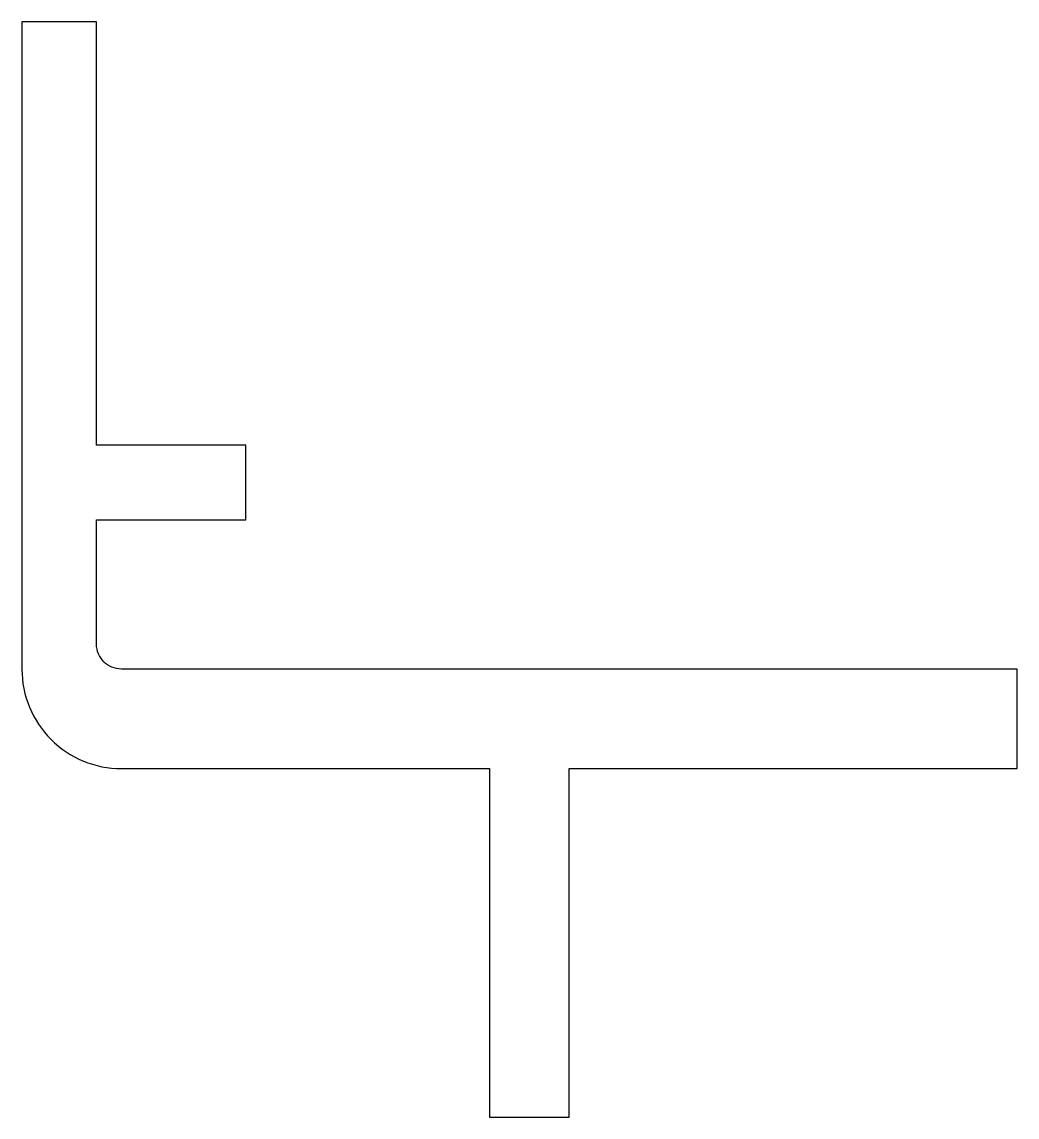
# Model space of a CAD drawing. Extents: x 215.8 to 235.8, y 300.2 to 322.2.
import ezdxf

# ---------------------------------------------------------------- set-up
doc = ezdxf.new("R2010")
doc.units = 0
doc.layers.get('0').update_dxf_attribs({"linetype": 'CONTINUOUS'})

msp = doc.modelspace()

# ---------------------------------------------------------------- linework, layer by layer
msp.add_lwpolyline([(215.82, 322.242), (215.82, 309.242, 0.414214), (217.82, 307.242), (225.22, 307.242), (225.22, 300.242), (226.82, 300.242), (226.82, 307.242), (235.82, 307.242), (235.82, 309.242), (217.82, 309.242, -0.414214), (217.32, 309.742), (217.32, 312.242), (220.32, 312.242), (220.32, 313.742), (217.32, 313.742), (217.32, 322.242)], format="xyb", close=True)

doc.saveas('drawing.dxf')
